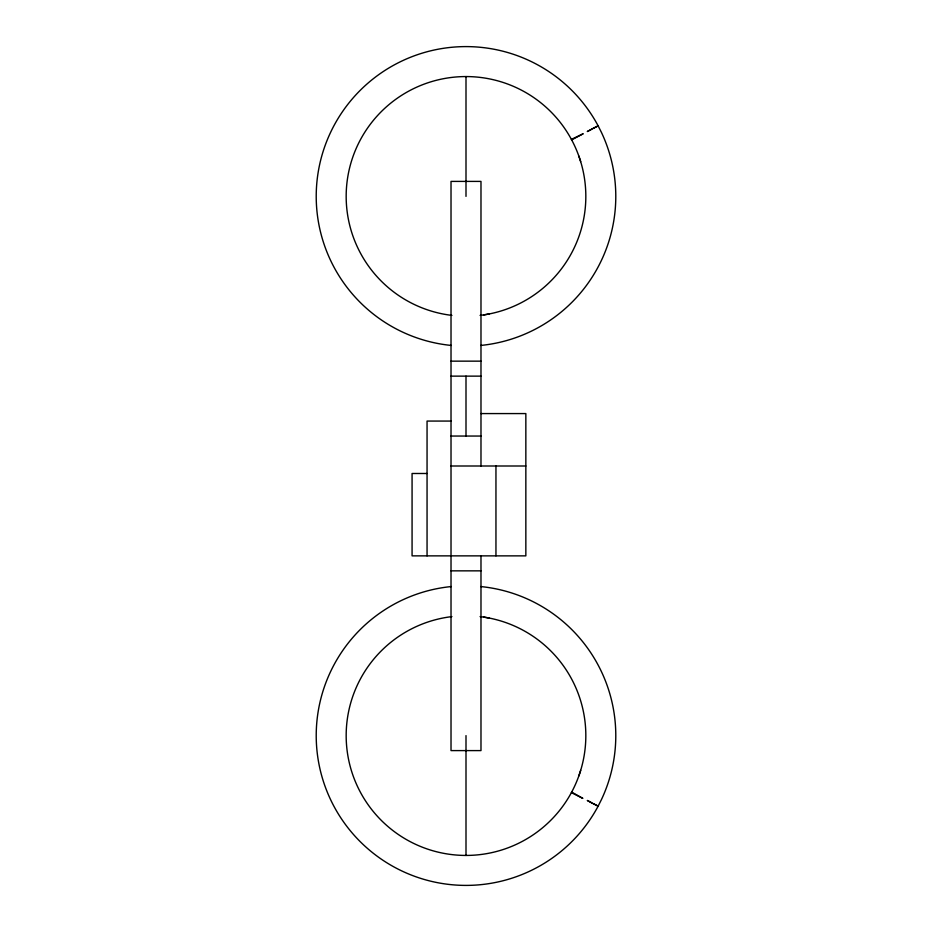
<?xml version="1.0" encoding="UTF-8"?>
<svg xmlns="http://www.w3.org/2000/svg" width="932" height="932" viewBox="0 0 932 932"><rect width="100%" height="100%" fill="white"/><g stroke="black" fill="none" stroke-linecap="round" stroke-linejoin="round"><path stroke-width="1.4" d="M578.819 775.983L580.671 770.403M451.321 586.554A149.784 149.784 0 0 0 341.462 818.832A149.784 149.784 0 0 0 598.099 806.227L601.408 799.656A149.784 149.784 0 0 0 480.679 586.554M480.679 345.446A149.784 149.784 0 0 0 601.408 132.344L598.099 125.773L592.892 128.546L598.158 125.902M483.58 314.923L489.382 313.909M451.018 361.15L480.982 361.15M451.018 376.132L480.982 376.132M480.912 413.575L525.846 413.575L525.846 555.868L412.072 555.868L412.072 473.491L427.054 473.491M451.018 421.066L427.054 421.066L427.054 555.868M451.018 436.048L480.982 436.048M451.018 466L525.846 466M451.018 570.85L480.982 570.85M483.58 617.077L489.382 618.091M598.158 806.098L592.892 803.454L598.099 806.227M578.819 156.017L580.671 161.597M495.952 466L495.952 555.868M480.982 466.361L480.982 181.402L451.018 181.402L451.018 750.598L480.982 750.598L480.982 555.868M466 76.552L466 196.384M466 376.132L466 436.048M466 735.616L466 855.448M451.915 315.389A119.832 119.832 0 0 1 364.657 132.449A119.832 119.832 0 0 1 567.343 132.449A119.832 119.832 0 0 1 480.085 315.389M451.321 345.446A149.784 149.784 0 0 1 341.462 113.168A149.784 149.784 0 0 1 598.099 125.773M480.085 616.611A119.832 119.832 0 0 1 567.343 799.551A119.832 119.832 0 0 1 364.657 799.551A119.832 119.832 0 0 1 451.915 616.611M571.677 792.107L571.409 792.631L582.85 798.386L571.677 792.107M587.416 800.518L592.088 803.046L587.416 800.518M582.978 133.859L571.677 139.893L571.409 139.369L582.978 133.859M592.1 128.977L587.416 131.482L592.1 128.977"/></g></svg>
